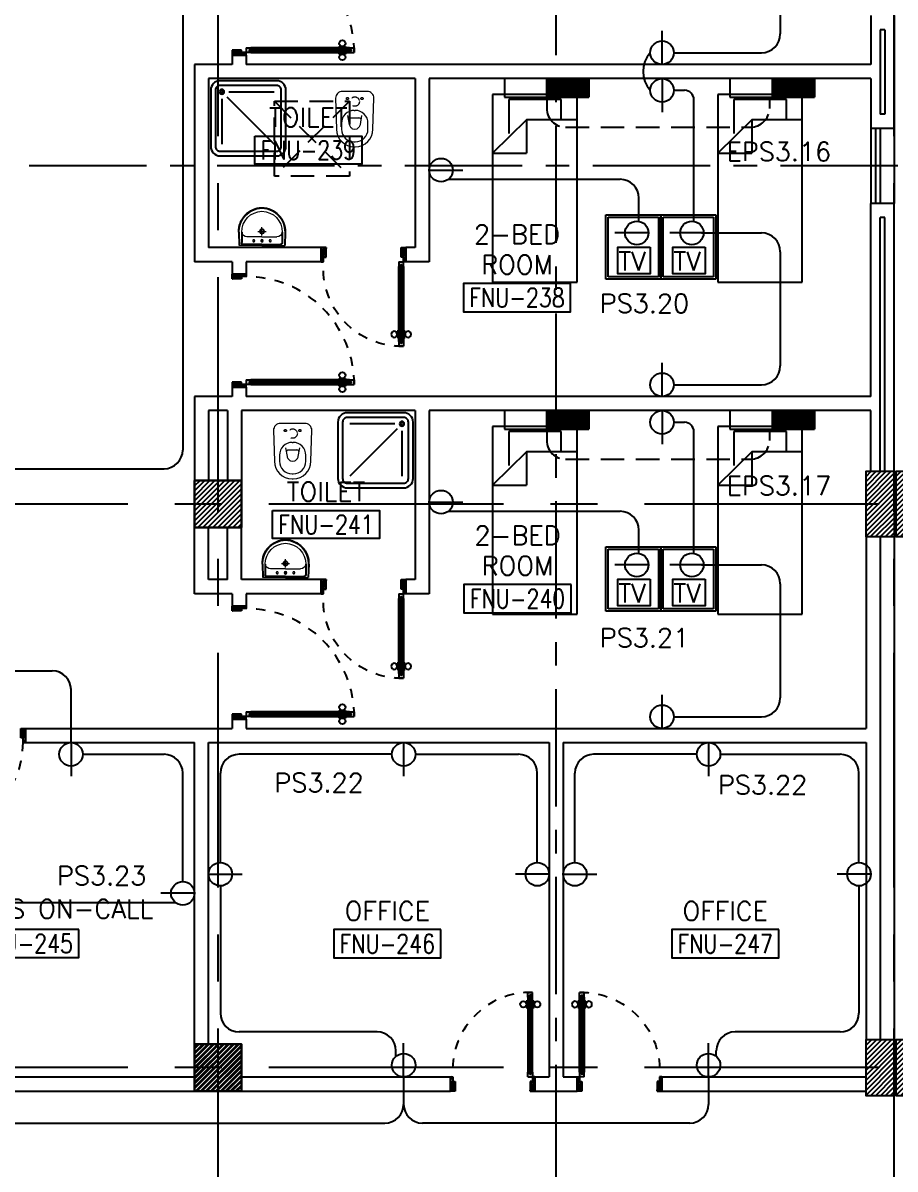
# Model space of a CAD drawing. Extents: x 0 to 93, y -1.5 to 78.
# Drawn here: x 31.15 to 40.44, y 35.54 to 47.74 of the extents above; entities that cross this region are included whole.
import ezdxf
from ezdxf.enums import TextEntityAlignment as Align

# ---------------------------------------------------------------- set-up
doc = ezdxf.new("R2010")
doc.units = 0
doc.header["$MEASUREMENT"] = 0
for name, pattern in [('CENTER', [2, 1.25, -0.25, 0.25, -0.25]), ('CENTERX2', [4, 2.5, -0.5, 0.5, -0.5]), ('DASHED', [0.75, 0.5, -0.25]), ('HIDDEN', [0.375, 0.25, -0.125]), ('HIDDEN2', [0.1875, 0.125, -0.0625])]:
    doc.linetypes.add(name, pattern=pattern)
doc.layers.get('0').update_dxf_attribs({"color": 11, "linetype": 'CONTINUOUS'})
for name, color, linetype in [('AXES', 11, 'CENTERX2'), ('AXES1', 11, 'CENTER'), ('COL', 11, 'CONTINUOUS'), ('DOOR', 11, 'CONTINUOUS'), ('E-CLINE', 4, 'CONTINUOUS'), ('E-HLINE', 4, 'HIDDEN'), ('E-SOCKETS', 4, 'CONTINUOUS'), ('E-TEXT', 4, 'CONTINUOUS'), ('EJ', 11, 'CONTINUOUS'), ('FIX', 11, 'CONTINUOUS'), ('FUR', 11, 'CONTINUOUS'), ('HAT', 11, 'CONTINUOUS'), ('INSUL', 11, 'CONTINUOUS'), ('RM-BOX', 11, 'CONTINUOUS'), ('RM-NAME', 11, 'CONTINUOUS'), ('RM-NO', 11, 'CONTINUOUS'), ('SHAFT', 11, 'CONTINUOUS'), ('WALL', 11, 'CONTINUOUS'), ('WIN', 11, 'CONTINUOUS')]:
    doc.layers.add(name, color=color, linetype=linetype)
doc.styles.add('ROMANS', font='ROMANS.shx', dxfattribs={"width": 0.6})

# ---------------------------------------------------------------- blocks, each defined once
blk = doc.blocks.new('RM1')
at = {"layer": 'RM-BOX'}
blk.add_lwpolyline([(570, -200), (-570, -200), (-570, -500), (570, -500)], close=True, dxfattribs=at)
at = {"layer": 'RM-NAME', "style": 'ROMANS'}
for tag, p in [('ROOMNAME1', (0, 324)), ('ROOMNAME2', (0, 0))]:
    blk.add_attdef(tag, text='', height=200, dxfattribs=at).set_placement(p, align=Align.MIDDLE)
at = {"layer": 'RM-NO', "style": 'ROMANS', "width": 0.8}
blk.add_attdef('ROOMNO', text='', height=200, dxfattribs=at).set_placement((0, -350), align=Align.MIDDLE)
blk = doc.blocks.new('DOOR90')
at = {"layer": 'DOOR', "linetype": 'ByBlock'}
for p, q in [((0, 0), (-150, 0)), ((-200, -25), (-1000, -25)), ((-200, -42), (-1000, -42)), ((-200, -58), (-1000, -58)), ((-1000, -75), (-200, -75))]:
    blk.add_line(p, q, dxfattribs=at)
at = {"layer": 'DOOR', "color": 0, "linetype": 'ByBlock'}
for p, q in [((-150, 0), (-150, -25)), ((-150, 0), (0, 0)), ((0, -50), (0, 0)), ((-1050, -25), (-1050, -75)), ((-1050, -75), (-1050, -25)), ((-1000, -25), (-1050, -25)), ((-1000, -75), (-1050, -75)), ((-1020, -42), (-1020, -58)), ((-1000, -42), (-1020, -42)), ((-1000, -58), (-1020, -58)), ((-1000, -25), (-1000, -42)), ((-1000, -58), (-1000, -75)), ((-968, -25), (-968, -18)), ((-878, -18), (-968, -18)), ((-968, -75), (-968, -82)), ((-878, -82), (-968, -82)), ((-955, -18), (-955, -9)), ((-955, -9), (-890, -9)), ((-955, -18), (-890, -18)), ((-955, -82), (-955, -91)), ((-955, -82), (-890, -82)), ((-955, -91), (-890, -91)), ((-890, -18), (-890, -9)), ((-890, -82), (-890, -91)), ((-878, -25), (-878, -18)), ((-878, -75), (-878, -82)), ((-200, -42), (-200, -25)), ((-200, -25), (-150, -25)), ((-180, -42), (-200, -42)), ((-200, -75), (-200, -58)), ((-200, -58), (-180, -58)), ((-150, -75), (-200, -75)), ((-180, -58), (-180, -42)), ((-150, -75), (-150, -25)), ((-150, -25), (-100, -25)), ((-100, -25), (-100, -50)), ((-100, -50), (0, -50)), ((-100, -850), (0, -850)), ((-100, -875), (-100, -850)), ((0, -850), (0, -900)), ((-150, -900), (-150, -875)), ((-150, -875), (-100, -875)), ((0, -900), (-150, -900)), ((-150, -900), (0, -900))]:
    blk.add_line(p, q, dxfattribs=at)
at = {"layer": 'DOOR', "color": 9, "linetype": 'ByBlock'}
for p, q in [((0, -50), (-114, 0)), ((0, -50), (-40, 0)), ((0, -50), (-100, -37)), ((0, -850), (-114, -900)), ((0, -850), (-100, -863)), ((0, -850), (-40, -900))]:
    blk.add_line(p, q, dxfattribs=at)
at = {"layer": 'DOOR', "color": 0, "linetype": 'ByBlock'}
for centre in [(-923, 24), (-923, -124)]:
    blk.add_circle(centre, 32.4, dxfattribs=at)
at = {"layer": 'DOOR', "color": 9, "linetype": 'ByBlock'}
for centre, radius, start, end in [((0, -50), 74.4, 137.7764, 180), ((0, -50), 54.4, 113.2074, 180), ((0, -50), 154, 161.1053, 166.2858), ((0, -50), 134, 158.1598, 169.28), ((0, -50), 114, 154.0838, 167.3774), ((0, -50), 94.4, 148.0182, 180), ((0, -50), 34.4, 90, 180), ((0, -50), 14.4, 90, 180), ((0, -850), 94.4, 180, 211.9818), ((0, -850), 74.4, 180, 222.2236), ((0, -850), 54.4, 180, 246.7926), ((0, -850), 34.4, 180, 270), ((0, -850), 14.4, 180, 270), ((0, -850), 154, 193.7142, 198.8947), ((0, -850), 134, 190.72, 201.8402)]:
    blk.add_arc(centre, radius, start, end, dxfattribs=at)
at = {"layer": 'DOOR', "linetype": 'HIDDEN', "ltscale": 0.5}
blk.add_arc((-222, -50), 828, 178.2701, 275.003, dxfattribs=at)
blk = doc.blocks.new('D1000')
at = {"layer": 'DOOR', "color": 7, "linetype": 'ByBlock'}
for p, q in [((0, 0), (-150, 0)), ((-150, 0), (-150, -25)), ((-150, 0), (0, 0)), ((0, -50), (-114, 0)), ((0, -50), (-40, 0)), ((0, -50), (0, 0)), ((-1050, -25), (-1100, -25)), ((-1100, -75), (-1100, -25)), ((-1100, -25), (-1100, -75)), ((-1050, -75), (-1100, -75)), ((-1050, -42), (-1070, -42)), ((-1070, -42), (-1070, -58)), ((-1050, -58), (-1070, -58)), ((-1050, -25), (-1050, -42)), ((-1050, -58), (-1050, -75)), ((-928, -18), (-1018, -18)), ((-1018, -25), (-1018, -18)), ((-1018, -75), (-1018, -82)), ((-928, -82), (-1018, -82)), ((-1005, -9), (-940, -9)), ((-1005, -18), (-1005, -9)), ((-1005, -18), (-940, -18)), ((-1005, -82), (-940, -82)), ((-1005, -82), (-1005, -91)), ((-1005, -91), (-940, -91)), ((-940, -18), (-940, -9)), ((-940, -82), (-940, -91)), ((-928, -25), (-928, -18)), ((-928, -75), (-928, -82)), ((-200, -42), (-200, -25)), ((-200, -25), (-150, -25)), ((-180, -42), (-200, -42)), ((-200, -75), (-200, -58)), ((-200, -58), (-180, -58)), ((-150, -75), (-200, -75)), ((-180, -58), (-180, -42)), ((-150, -75), (-150, -25)), ((-150, -25), (-100, -25)), ((-100, -25), (-100, -50)), ((0, -50), (-100, -37)), ((-100, -50), (0, -50)), ((-150, -975), (-100, -975)), ((-150, -1000), (-150, -975)), ((0, -950), (-114, -1000)), ((-100, -975), (-100, -950)), ((0, -950), (-100, -963)), ((-100, -950), (0, -950)), ((0, -950), (-40, -1000)), ((0, -950), (0, -1000)), ((-150, -1000), (0, -1000)), ((0, -1000), (-150, -1000))]:
    blk.add_line(p, q, dxfattribs=at)
at = {"layer": 'DOOR', "linetype": 'ByBlock'}
for p, q in [((-200, -25), (-1050, -25)), ((-200, -42), (-1050, -42)), ((-200, -58), (-1050, -58)), ((-1050, -75), (-200, -75))]:
    blk.add_line(p, q, dxfattribs=at)
at = {"layer": 'DOOR', "color": 7, "linetype": 'ByBlock'}
for centre in [(-973, 23), (-973, -124)]:
    blk.add_circle(centre, 32.4, dxfattribs=at)
for centre, radius, start, end in [((0, -50), 134, 158.1598, 169.28), ((0, -50), 74.4, 137.7764, 180), ((0, -50), 54.4, 113.2074, 180), ((0, -50), 154, 161.1053, 166.2858), ((0, -50), 114, 154.0838, 167.3774), ((0, -50), 94.4, 148.0182, 180), ((0, -50), 34.4, 90, 180), ((0, -50), 14.4, 90, 180), ((0, -950), 134, 190.72, 201.8402), ((0, -950), 94.4, 180, 211.9818), ((0, -950), 74.4, 180, 222.2236), ((0, -950), 54.4, 180, 246.7926), ((0, -950), 34.4, 180, 270), ((0, -950), 14.4, 180, 270), ((0, -950), 154, 193.7142, 198.8947)]:
    blk.add_arc(centre, radius, start, end, dxfattribs=at)
at = {"layer": 'DOOR', "linetype": 'HIDDEN', "ltscale": 0.5}
blk.add_arc((-149, -24), 951, 180.0434, 269.9667, dxfattribs=at)
blk = doc.blocks.new('LAV1')
at = {"layer": 'FIX', "linetype": 'ByBlock', "ltscale": 0.3}
for p, q in [((-280, 210), (-275, 50)), ((-245, 210), (-245, 85)), ((245, 210), (245, 85)), ((280, 210), (275, 50)), ((0, 60), (-220, 60)), ((0, 60), (220, 60))]:
    blk.add_line(p, q, dxfattribs=at)
at = {"layer": 'FIX', "linetype": 'Continuous', "lineweight": 20}
for p, q in [((-275, 210), (-275, 50)), ((0, 155), (-181, 155)), ((0, 155), (181, 155)), ((275, 210), (275, 50)), ((0, 50), (-275, 50)), ((0, 50), (-252, 50)), ((0, 50), (275, 50)), ((0, 50), (252, 50))]:
    blk.add_line(p, q, dxfattribs=at)
at = {"layer": 'FIX', "linetype": 'DASHED', "lineweight": 20, "ltscale": 0.05}
for p, q in [((50, 220), (-50, 220)), ((0, 170), (0, 270)), ((0, 170), (0, 270))]:
    blk.add_line(p, q, dxfattribs=at)
at = {"layer": 'FIX', "lineweight": 20}
for p, q in [((16, 107), (-15, 107)), ((0, 92), (0, 123))]:
    blk.add_line(p, q, dxfattribs=at)
for centre, radius in [((0, 220), 29.5), ((0, 220), 22.5), ((0, 107), 15.5)]:
    blk.add_circle(centre, radius, dxfattribs=at)
at = {"layer": 'FIX', "linetype": 'HIDDEN', "lineweight": 20, "ltscale": 0.05}
for centre in [(-100, 107), (100, 107)]:
    blk.add_circle(centre, 12.4, dxfattribs=at)
at = {"layer": 'FIX', "linetype": 'ByBlock', "ltscale": 0.3}
for centre, radius, start, end in [((7, 220), 287, 91.3776, 182.0064), ((-7, 220), 287, 357.9936, 88.6224), ((-220, 85), 24.9, 179.7021, 269.9486), ((220, 85), 24.9, 270.0514, 0.2979)]:
    blk.add_arc(centre, radius, start, end, dxfattribs=at)
at = {"layer": 'FIX', "linetype": 'Continuous', "lineweight": 20}
for centre, radius, start, end in [((8, 217), 283, 91.6988, 181.351), ((8, 212), 253, 91.7328, 180.4884), ((-8, 217), 283, 358.649, 88.3012), ((-8, 212), 253, 359.5116, 88.2672), ((-179, 222), 66.9, 190.2006, 268.0786), ((179, 222), 66.9, 271.9214, 349.7994)]:
    blk.add_arc(centre, radius, start, end, dxfattribs=at)
blk = doc.blocks.new('WC1')
at = {"layer": 'FIX', "lineweight": 20}
for p, q in [((-210, 204), (-538, 194)), ((-475, 141), (-538, 141)), ((-137, 0), (-137, 131)), ((-727, 5), (-727, -5)), ((-674, 5), (-674, -5)), ((-534, 24), (-540, 0)), ((-540, 0), (-534, -24)), ((-395, 76), (-490, 60)), ((-339, 5), (-339, -5)), ((-137, -131), (-137, 0)), ((-490, -60), (-395, -76)), ((-538, -141), (-475, -141)), ((-538, -194), (-210, -204)), ((-213, -204), (-210, -204))]:
    blk.add_line(p, q, dxfattribs=at)
at = {"layer": 'FIX', "linetype": 'Continuous', "lineweight": 20}
blk.add_line((-420, -47), (-420, 45), dxfattribs=at)
at = {"layer": 'FIX', "linetype": 'HIDDEN2', "lineweight": 20, "ltscale": 0.3}
blk.add_circle((-245, 0), 49.8, dxfattribs=at)
at = {"layer": 'FIX', "linetype": 'HIDDEN', "lineweight": 20, "ltscale": 0.05}
for centre in [(-213, 78), (-213, -77)]:
    blk.add_circle(centre, 11.6, dxfattribs=at)
at = {"layer": 'FIX', "lineweight": 20}
for centre, radius, start, end in [((-538, 5), 189, 90, 180), ((-538, 5), 136, 90, 180), ((-475, 5), 136, 360, 90), ((-210, 131), 73, 360, 90), ((-473, -7), 68.2, 128.9242, 152.8468), ((-464, -18), 82, 108.496, 128.9242), ((-538, -5), 189, 180, 270), ((-538, -5), 136, 180, 270), ((-473, 7), 68.2, 207.1532, 231.0758), ((-464, 18), 82, 231.0758, 251.504), ((-475, -5), 136, 270, 0), ((-210, -131), 73, 270, 0)]:
    blk.add_arc(centre, radius, start, end, dxfattribs=at)
at = {"layer": 'FIX', "linetype": 'Continuous', "lineweight": 20}
for centre, start, end in [((-443, 46), 357.6662, 91.6121), ((-442, -46), 268.3879, 2.3338)]:
    blk.add_arc(centre, 22.3, start, end, dxfattribs=at)
blk = doc.blocks.new('SHR1')
at = {"layer": 'FIX'}
for p, q in [((-196, 196), (-700, 700)), ((-143, 218), (-143, 700)), ((-218, 143), (-700, 143))]:
    blk.add_line(p, q, dxfattribs=at)
for points in [[(-825, 125), (-825, 725, -0.414214), (-725, 825), (-125, 825, -0.414214), (-25, 725), (-25, 125, -0.414214), (-125, 25), (-725, 25, -0.414214)], [(-775, 125), (-775, 725, -0.414214), (-725, 775), (-125, 775, -0.414214), (-75, 725), (-75, 125, -0.414214), (-125, 75), (-725, 75, -0.414214)]]:
    blk.add_lwpolyline(points, format="xyb", close=True, dxfattribs=at)
for radius in [25, 15]:
    blk.add_circle((-143, 143), radius, dxfattribs=at)
blk = doc.blocks.new('C11')
at = {"layer": 'HAT'}
h = blk.add_hatch(dxfattribs=at)
h.set_pattern_fill('ANSI31', color=256, scale=300, style=0)
h.set_pattern_definition([(45, (-248556.182, -75061.005), (-26.5165043, 26.5165043), [])])
h.paths.add_polyline_path([(300, 700), (0, 700), (0, 350), (300, 350)])
h.paths.add_polyline_path([(300, 350), (0, 350), (0, 0), (300, 0)])
at = {"layer": 'COL'}
blk.add_lwpolyline([(300, 700), (300, 0), (0, 0), (0, 700)], close=True, dxfattribs=at)
blk = doc.blocks.new('C11D')
at = {"layer": 'COL', "linetype": 'ByBlock'}
for p in [(-320, 0), (0, 0)]:
    blk.add_blockref('C11', p, dxfattribs=at)
blk = doc.blocks.new('C5V')
at = {"layer": 'HAT'}
h = blk.add_hatch(dxfattribs=at)
h.set_pattern_fill('ANSI31', color=256, scale=300, style=0)
h.set_pattern_definition([(45, (-249196.182, -54711.005), (-26.5165043, 26.5165043), [])])
h.paths.add_polyline_path([(-20, 600), (-320, 600), (-320, 300), (-20, 300)])
h.paths.add_polyline_path([(-20, 300), (-320, 300), (-320, 0), (-20, 0)])
h = blk.add_hatch(dxfattribs=at)
h.set_pattern_fill('ANSI31', color=256, scale=300, style=0)
h.set_pattern_definition([(45, (-248876.182, -54711.005), (-26.5165043, 26.5165043), [])])
h.paths.add_polyline_path([(300, 600), (0, 600), (0, 300), (300, 300)])
h.paths.add_polyline_path([(300, 300), (0, 300), (0, 0), (300, 0)])
at = {"layer": 'COL'}
for points in [[(-20, 600), (-20, 0), (-320, 0), (-320, 600)], [(300, 600), (300, 0), (0, 0), (0, 600)]]:
    blk.add_lwpolyline(points, close=True, dxfattribs=at)
blk = doc.blocks.new('AH20A')
at = {"layer": 'FUR'}
for p, q in [((0, 0.5), (0, -0.5)), ((1, 0.5), (0, 0.5)), ((0.1358, 0.5), (0.1358, -0.0987)), ((1, -0.5), (1, 0.5)), ((0.1358, 0.3112), (0.0277, 0.3112)), ((0.0277, 0.3112), (0.0277, -0.3087)), ((0.1358, -0.0987), (0.3125, -0.5)), ((0.1358, -0.0987), (0.3125, -0.0987)), ((0.3125, -0.5), (0.3125, -0.0987)), ((0.0277, -0.3087), (0.2076, -0.3087)), ((0, -0.5), (1, -0.5))]:
    blk.add_line(p, q, dxfattribs=at)
blk = doc.blocks.new('DOOR100')
at = {"layer": 'DOOR', "color": 0, "linetype": 'ByBlock'}
for p, q in [((-76, 1251), (-76, 1301)), ((-76, 1301), (-26, 1301)), ((-26, 1301), (-76, 1301)), ((-59, 1251), (-76, 1251)), ((-59, 1251), (-59, 1271)), ((-43, 1271), (-59, 1271)), ((-43, 1251), (-43, 1271)), ((-26, 1251), (-43, 1251)), ((-26, 1251), (-26, 1301)), ((-92, 1206), (-92, 1141)), ((-83, 1206), (-92, 1206)), ((-83, 1141), (-92, 1141)), ((-83, 1129), (-83, 1219)), ((-76, 1219), (-83, 1219)), ((-83, 1206), (-83, 1141)), ((-76, 1129), (-83, 1129)), ((-26, 1219), (-19, 1219)), ((-26, 1129), (-19, 1129)), ((-19, 1129), (-19, 1219)), ((-19, 1206), (-19, 1141)), ((-19, 1206), (-10, 1206)), ((-19, 1141), (-10, 1141)), ((-10, 1206), (-10, 1141)), ((-1201, 0), (-1201, 150)), ((-1201, 150), (-1176, 150)), ((-1201, 150), (-1201, 0)), ((-1176, 150), (-1176, 100)), ((-76, 200), (-59, 200)), ((-76, 150), (-76, 200)), ((-76, 150), (-26, 150)), ((-59, 200), (-59, 180)), ((-59, 180), (-43, 180)), ((-43, 200), (-26, 200)), ((-43, 180), (-43, 200)), ((-26, 200), (-26, 150)), ((-1, 150), (-26, 150)), ((-26, 150), (-26, 100)), ((-1, 150), (-1, 0)), ((-1151, 0), (-1201, 0)), ((-1176, 100), (-1151, 100)), ((-1151, 100), (-1151, 0)), ((-51, 100), (-51, 0)), ((-26, 100), (-51, 100)), ((-51, 0), (-1, 0))]:
    blk.add_line(p, q, dxfattribs=at)
at = {"layer": 'DOOR', "linetype": 'ByBlock'}
for p, q in [((-76, 1251), (-76, 200)), ((-59, 200), (-59, 1251)), ((-43, 200), (-43, 1251)), ((-26, 200), (-26, 1251))]:
    blk.add_line(p, q, dxfattribs=at)
at = {"layer": 'DOOR', "color": 9, "linetype": 'ByBlock'}
for p, q in [((-1151, 0), (-1201, 114)), ((-1151, 0), (-1201, 40)), ((-1151, 0), (-1164, 100)), ((-51, 0), (-1, 114)), ((-51, 0), (-38, 100)), ((-51, 0), (-1, 40))]:
    blk.add_line(p, q, dxfattribs=at)
at = {"layer": 'DOOR', "color": 0, "linetype": 'ByBlock'}
for centre in [(-125, 1174), (22, 1174)]:
    blk.add_circle(centre, 32.4, dxfattribs=at)
at = {"layer": 'DOOR', "linetype": 'HIDDEN', "ltscale": 0.5}
blk.add_arc((-27, 152), 1149, 89.961, 180.0931, dxfattribs=at)
at = {"layer": 'DOOR', "color": 9, "linetype": 'ByBlock'}
for centre, radius, start, end in [((-1151, 0), 154, 103.7142, 108.8947), ((-1151, 0), 134, 100.72, 111.8402), ((-51, 0), 134, 68.1598, 79.28), ((-51, 0), 154, 71.1053, 76.2858), ((-1151, 0), 94.4, 90, 121.9818), ((-1151, 0), 74.4, 90, 132.2236), ((-1151, 0), 54.4, 90, 156.7926), ((-1151, 0), 34.4, 90, 180), ((-1151, 0), 14.4, 90, 180), ((-51, 0), 94.4, 58.0182, 90), ((-51, 0), 74.4, 47.7764, 90), ((-51, 0), 54.4, 23.2074, 90), ((-51, 0), 34.4, 0, 90), ((-51, 0), 14.4, 0, 90), ((-51, 0), 114, 64.0838, 77.3774)]:
    blk.add_arc(centre, radius, start, end, dxfattribs=at)
blk = doc.blocks.new('COL50')
at = {"layer": 'COL'}
blk.add_lwpolyline([(-250, 250), (-250, -250), (250, -250), (250, 250)], close=True, dxfattribs=at)
blk = doc.blocks.new('*X39')
at = {"color": 0}
for p, q in [((245929, 155507), (246411, 155990)), ((245929, 155560), (246358, 155990)), ((245929, 155613), (246305, 155990)), ((245929, 155666), (246252, 155990)), ((245929, 155719), (246199, 155990)), ((245929, 155772), (246146, 155990)), ((245929, 155825), (246093, 155990)), ((245929, 155879), (246040, 155990)), ((245929, 155932), (245987, 155990)), ((245964, 155490), (246429, 155954)), ((246017, 155490), (246429, 155901)), ((246070, 155490), (246429, 155848)), ((246123, 155490), (246429, 155795)), ((246176, 155490), (246429, 155742)), ((246229, 155490), (246429, 155689)), ((246282, 155490), (246429, 155636)), ((246335, 155490), (246429, 155583)), ((246388, 155490), (246429, 155530))]:
    blk.add_line(p, q, dxfattribs=at)
blk = doc.blocks.new('*X40')
at = {"color": 0}
for p, q in [((245929, 149515), (246404, 149990)), ((245929, 149568), (246351, 149990)), ((245929, 149621), (246298, 149990)), ((245929, 149674), (246245, 149990)), ((245929, 149727), (246192, 149990)), ((245929, 149780), (246139, 149990)), ((245929, 149833), (246086, 149990)), ((245929, 149886), (246033, 149990)), ((245929, 149939), (245979, 149990)), ((245957, 149490), (246429, 149962)), ((246010, 149490), (246429, 149908)), ((246063, 149490), (246429, 149855)), ((246116, 149490), (246429, 149802)), ((246169, 149490), (246429, 149749)), ((246222, 149490), (246429, 149696)), ((246275, 149490), (246429, 149643)), ((246328, 149490), (246429, 149590)), ((246381, 149490), (246429, 149537))]:
    blk.add_line(p, q, dxfattribs=at)
blk = doc.blocks.new('*X25')
at = {"color": 0}
for p, q in [((203889, 149530), (204349, 149990)), ((203889, 149583), (204296, 149990)), ((203889, 149636), (204243, 149990)), ((203889, 149689), (204189, 149990)), ((203889, 149742), (204136, 149990)), ((203889, 149795), (204083, 149990)), ((203889, 149848), (204030, 149990)), ((203889, 149901), (203977, 149990)), ((203889, 149954), (203924, 149990)), ((203902, 149490), (204389, 149977)), ((203955, 149490), (204389, 149924)), ((204008, 149490), (204389, 149871)), ((204061, 149490), (204389, 149818)), ((204114, 149490), (204389, 149765)), ((204167, 149490), (204389, 149712)), ((204220, 149490), (204389, 149658)), ((204273, 149490), (204389, 149605)), ((204326, 149490), (204389, 149552)), ((204379, 149490), (204389, 149499))]:
    blk.add_line(p, q, dxfattribs=at)
blk = doc.blocks.new('BHU')
at = {"color": 8}
for p, q in [((0, -311), (145, 1)), ((0, -340), (159, 1)), ((0, -370), (173, 1)), ((0, -399), (187, 1)), ((0, -281), (132, 1)), ((0, -251), (118, 1)), ((0, -15), (7, 1)), ((0, -44), (21, 1)), ((0, -74), (35, 1)), ((0, -104), (49, 1)), ((0, -133), (63, 1)), ((0, -163), (76, 1)), ((0, -192), (90, 1)), ((0, -222), (104, 1)), ((0, -429), (199, -1)), ((4, -450), (199, -31)), ((18, -450), (199, -61)), ((32, -450), (199, -90)), ((45, -450), (199, -120)), ((59, -450), (199, -149)), ((73, -450), (199, -179)), ((87, -450), (199, -208)), ((101, -450), (199, -238)), ((114, -450), (199, -268)), ((128, -450), (199, -297)), ((142, -450), (199, -327)), ((156, -450), (199, -356)), ((169, -450), (199, -386)), ((183, -450), (199, -416)), ((197, -450), (199, -445))]:
    blk.add_line(p, q, dxfattribs=at)
at = {"layer": 'E-SOCKETS'}
for p, q in [((0, 450), (199, 450)), ((0, -450), (0, 450)), ((199, 450), (199, -450))]:
    blk.add_line(p, q, dxfattribs=at)
at = {"layer": 'E-SOCKETS', "color": 4}
for p, q in [((0, 1), (199, 1)), ((0, -450), (199, -450))]:
    blk.add_line(p, q, dxfattribs=at)

msp = doc.modelspace()

# ---------------------------------------------------------------- linework, layer by layer
at = {"layer": 'AXES'}
for p, q in [((33.2317, -1.4643), (33.2317, 77.3484)), ((40.4317, -1.4643), (40.4317, 76.9984)), ((92.2717, 42.62), (24.2317, 42.62)), ((92.2717, 36.62), (24.2317, 36.62))]:
    msp.add_line(p, q, dxfattribs=at)
at = {"layer": 'AXES1'}
for p, q in [((36.8317, 5.4), (36.8317, 64.22)), ((82.4717, 46.22), (24.2317, 46.22))]:
    msp.add_line(p, q, dxfattribs=at)
at = {"layer": 'E-CLINE', "linetype": 'Continuous'}
msp.add_line((32.8567, 49.5723), (32.8567, 43.195), dxfattribs=at)
at = {"layer": 'E-CLINE', "color": 4, "linetype": 'ByBlock'}
for p, q in [((39.2191, 48.8414), (39.2191, 47.625)), ((38.085, 47.425), (39.0191, 47.425)), ((38.085, 47.025), (38.1989, 47.025)), ((35.6848, 46.0775), (37.513, 46.0775)), ((39.2191, 45.3064), (39.2191, 44.09)), ((38.085, 43.89), (39.0191, 43.89)), ((38.085, 43.49), (38.1989, 43.49)), ((35.6848, 42.5425), (37.513, 42.5425)), ((39.2191, 41.7714), (39.2191, 40.555)), ((38.085, 40.355), (39.0191, 40.355))]:
    msp.add_line(p, q, dxfattribs=at)
at = {"layer": 'E-CLINE', "color": 4}
for p, q in [((38.2989, 45.6294), (38.2989, 46.925)), ((37.713, 45.6294), (37.713, 45.8775)), ((38.3789, 45.5064), (39.0191, 45.5064)), ((38.2989, 42.0944), (38.2989, 43.39)), ((29.6056, 42.995), (32.6567, 42.995)), ((37.713, 42.0944), (37.713, 42.3425)), ((38.3789, 41.9714), (39.0191, 41.9714)), ((29.6057, 40.8439), (31.4666, 40.8439)), ((31.6666, 40.08), (31.6666, 40.6439)), ((31.7916, 39.955), (32.6567, 39.955)), ((35.0833, 39.955), (33.4567, 39.955)), ((35.3333, 39.955), (36.4317, 39.955)), ((38.33, 39.955), (37.2317, 39.955)), ((38.58, 39.955), (39.8567, 39.955)), ((32.8567, 38.6), (32.8567, 39.755)), ((33.2567, 38.8039), (33.2567, 39.755)), ((36.6317, 38.8039), (36.6317, 39.755)), ((37.0317, 38.8039), (37.0317, 39.755)), ((40.0567, 38.8039), (40.0567, 39.755)), ((33.2567, 38.5539), (33.2567, 37.199)), ((40.0567, 38.5539), (40.0567, 37.199)), ((32.7817, 38.375), (31.0601, 38.375)), ((34.9259, 36.999), (33.4567, 36.999)), ((39.8567, 36.999), (38.7374, 36.999)), ((35.1259, 36.739), (35.1259, 36.799)), ((38.5374, 36.739), (38.5374, 36.799)), ((35.2083, 36.52), (35.2083, 36.2281)), ((38.455, 36.52), (38.455, 36.2281)), ((27.1555, 36.0281), (35.0083, 36.0281)), ((38.255, 36.0281), (35.4083, 36.0281))]:
    msp.add_line(p, q, dxfattribs=at)
at = {"layer": 'E-CLINE', "color": 4, "linetype": 'ByBlock'}
for centre, radius, start, end in [((39.0191, 47.625), 0.2, 270, 0), ((38.1989, 46.925), 0.1, 0, 90), ((37.513, 45.8775), 0.2, 0, 90), ((39.0191, 45.3064), 0.2, 0, 90), ((39.0191, 44.09), 0.2, 270, 0), ((38.1989, 43.39), 0.1, 0, 90), ((37.513, 42.3425), 0.2, 0, 90), ((39.0191, 41.7714), 0.2, 0, 90), ((39.0191, 40.555), 0.2, 270, 0)]:
    msp.add_arc(centre, radius, start, end, dxfattribs=at)
at = {"layer": 'E-CLINE', "color": 4, "linetype": 'Continuous'}
msp.add_arc((38.0616, 47.225), 0.3022, 138.56704, 221.43296, dxfattribs=at)
at = {"layer": 'E-CLINE', "linetype": 'Continuous'}
msp.add_arc((32.6567, 43.195), 0.2, 270, 0, dxfattribs=at)
at = {"layer": 'E-CLINE', "color": 4}
for centre, start, end in [((31.4666, 40.6439), 0, 90), ((32.6567, 39.755), 0, 90), ((33.4567, 39.755), 90, 180), ((36.4317, 39.755), 0, 90), ((37.2317, 39.755), 90, 180), ((39.8567, 39.755), 0, 90), ((33.4567, 37.199), 180, 270), ((39.8567, 37.199), 270, 0), ((34.9259, 36.799), 0, 90), ((38.7374, 36.799), 90, 180), ((35.0083, 36.2281), 270, 0), ((35.4083, 36.2281), 180, 270), ((38.255, 36.2281), 270, 0)]:
    msp.add_arc(centre, 0.2, start, end, dxfattribs=at)
at = {"layer": 'E-HLINE', "color": 4}
for p, q in [((36.7325, 46.9506), (36.7325, 46.8325)), ((39.1026, 46.9506), (39.1026, 46.8325)), ((36.9325, 46.6325), (38.9026, 46.6325)), ((36.7325, 43.4156), (36.7325, 43.2975)), ((39.1026, 43.4156), (39.1026, 43.2975)), ((36.9325, 43.0975), (38.9026, 43.0975))]:
    msp.add_line(p, q, dxfattribs=at)
for centre, start, end in [((36.9325, 46.8325), 180, 270), ((38.9026, 46.8325), 270, 0), ((36.9325, 43.2975), 180, 270), ((38.9026, 43.2975), 270, 0)]:
    msp.add_arc(centre, 0.2, start, end, dxfattribs=at)
at = {"layer": 'E-SOCKETS'}
for p, q in [((37.96, 47.3), (37.96, 47.6583)), ((37.96, 47.15), (37.96, 46.7917)), ((35.4817, 46.175), (35.84, 46.175)), ((37.3611, 45.0126), (37.3611, 45.7)), ((37.3611, 45.7), (37.947, 45.7)), ((37.947, 45.7), (37.947, 45.0126)), ((37.947, 45.0126), (37.947, 45.7)), ((37.947, 45.7), (38.5329, 45.7)), ((38.5329, 45.7), (38.5329, 45.0126)), ((37.8162, 45.5064), (37.4579, 45.5064)), ((38.4022, 45.5064), (38.0438, 45.5064)), ((37.947, 45.0126), (37.3611, 45.0126)), ((38.5329, 45.0126), (37.947, 45.0126)), ((37.96, 43.765), (37.96, 44.1233)), ((37.96, 43.615), (37.96, 43.2567)), ((35.4817, 42.64), (35.84, 42.64)), ((37.3611, 42.165), (37.947, 42.165)), ((37.3611, 41.4776), (37.3611, 42.165)), ((37.947, 42.165), (38.5329, 42.165)), ((37.947, 41.4776), (37.947, 42.165)), ((37.947, 42.165), (37.947, 41.4776)), ((38.5329, 42.165), (38.5329, 41.4776)), ((37.8162, 41.9714), (37.4579, 41.9714)), ((38.4022, 41.9714), (38.0438, 41.9714)), ((37.947, 41.4776), (37.3611, 41.4776)), ((38.5329, 41.4776), (37.947, 41.4776)), ((37.96, 40.23), (37.96, 40.5883)), ((31.6666, 40.08), (31.6666, 39.7217)), ((35.2083, 40.08), (35.2083, 39.7217)), ((38.455, 40.08), (38.455, 39.7217)), ((33.1317, 38.6789), (33.49, 38.6789)), ((36.7567, 38.6789), (36.3983, 38.6789)), ((36.9067, 38.6789), (37.265, 38.6789)), ((40.1817, 38.6789), (39.8233, 38.6789)), ((32.9817, 38.475), (32.6233, 38.475)), ((35.2083, 36.52), (35.2083, 36.8783)), ((38.455, 36.52), (38.455, 36.8783))]:
    msp.add_line(p, q, dxfattribs=at)
at = {"layer": 'E-SOCKETS', "color": 8}
for p, q in [((37.3861, 45.0376), (37.3861, 45.675)), ((37.3861, 45.675), (37.922, 45.675)), ((37.922, 45.675), (37.922, 45.0376)), ((37.972, 45.0376), (37.972, 45.675)), ((37.972, 45.675), (38.5079, 45.675)), ((38.5079, 45.675), (38.5079, 45.0376)), ((37.922, 45.0376), (37.3861, 45.0376)), ((38.5079, 45.0376), (37.972, 45.0376)), ((37.3861, 42.14), (37.922, 42.14)), ((37.3861, 41.5026), (37.3861, 42.14)), ((37.922, 42.14), (37.922, 41.5026)), ((37.972, 42.14), (38.5079, 42.14)), ((37.972, 41.5026), (37.972, 42.14)), ((38.5079, 42.14), (38.5079, 41.5026)), ((37.922, 41.5026), (37.3861, 41.5026)), ((38.5079, 41.5026), (37.972, 41.5026))]:
    msp.add_line(p, q, dxfattribs=at)
at = {"layer": 'E-SOCKETS'}
for points in [[(37.8329, 45.3559), (37.8329, 45.0699), (37.4879, 45.0699), (37.4879, 45.3559)], [(38.4189, 45.3559), (38.4189, 45.0699), (38.0738, 45.0699), (38.0738, 45.3559)], [(37.8329, 41.8209), (37.8329, 41.5349), (37.4879, 41.5349), (37.4879, 41.8209)], [(38.4189, 41.8209), (38.4189, 41.5349), (38.0738, 41.5349), (38.0738, 41.8209)]]:
    msp.add_lwpolyline(points, close=True, dxfattribs=at)
for centre in [(37.96, 47.425), (37.96, 47.025), (35.6067, 46.175), (37.6912, 45.5064), (38.2772, 45.5064), (37.96, 43.89), (37.96, 43.49), (35.6067, 42.64), (37.6912, 41.9714), (38.2772, 41.9714), (37.96, 40.355), (31.6666, 39.955), (35.2083, 39.955), (38.455, 39.955), (33.2567, 38.6789), (36.6317, 38.6789), (37.0317, 38.6789), (40.0567, 38.6789), (32.8567, 38.475), (35.2083, 36.645), (38.455, 36.645)]:
    msp.add_circle(centre, 0.125, dxfattribs=at)
at = {"layer": 'EJ'}
for p, q in [((40.4317, 42.27), (40.4317, 36.92)), ((40.4317, 33.27), (40.4317, 36.37))]:
    msp.add_line(p, q, dxfattribs=at)
at = {"layer": 'INSUL'}
for p, q in [((40.3317, 47.67), (40.2817, 47.67)), ((40.2817, 47.67), (40.2817, 46.77)), ((40.3317, 47.67), (40.3317, 46.77)), ((40.3317, 46.77), (40.2817, 46.77)), ((40.3317, 45.67), (40.2817, 45.67)), ((40.2817, 42.97), (40.2817, 45.67)), ((40.3317, 42.97), (40.3317, 45.67))]:
    msp.add_line(p, q, dxfattribs=at)
at = {"layer": 'SHAFT', "color": 97, "linetype": 'HIDDEN'}
for p, q in [((34.6317, 46.91), (33.8317, 46.11)), ((33.8317, 46.91), (34.6317, 46.11))]:
    msp.add_line(p, q, dxfattribs=at)
msp.add_lwpolyline([(33.8317, 46.91), (34.6317, 46.91), (34.6317, 46.11), (33.8317, 46.11)], close=True, dxfattribs=at)
at = {"layer": 'WALL'}
for p, q in [((40.1817, 47.82), (40.1817, 47.3)), ((40.4317, 47.82), (40.4317, 46.62)), ((33.3817, 47.3), (32.9817, 47.3)), ((40.1817, 47.3), (33.5317, 47.3)), ((35.3317, 47.15), (33.1317, 47.15)), ((40.1817, 47.15), (35.4817, 47.15)), ((40.1817, 47.15), (40.1817, 46.62)), ((40.4317, 46.62), (40.1817, 46.62)), ((40.1817, 43.765), (40.1817, 45.82)), ((40.4317, 45.82), (40.1817, 45.82)), ((40.4317, 42.97), (40.4317, 45.82)), ((34.3317, 45.35), (33.1317, 45.35)), ((35.3317, 45.35), (35.2317, 45.35)), ((33.3817, 45.2), (32.9817, 45.2)), ((34.3317, 45.2), (33.5317, 45.2)), ((35.4817, 45.2), (35.2317, 45.2)), ((33.3817, 43.765), (32.9817, 43.765)), ((40.1817, 43.765), (33.5317, 43.765)), ((33.3317, 43.615), (33.1317, 43.615)), ((35.3317, 43.615), (33.4817, 43.615)), ((40.1817, 43.615), (35.4817, 43.615)), ((40.1817, 42.97), (40.1817, 43.615)), ((32.9817, 41.665), (32.9817, 42.37)), ((33.1317, 41.815), (33.1317, 42.37)), ((33.3317, 41.815), (33.3317, 42.37)), ((33.4817, 41.815), (33.4817, 42.37)), ((40.1317, 42.27), (40.1317, 40.23)), ((40.2817, 42.27), (40.2817, 36.92)), ((33.3317, 41.815), (33.1317, 41.815)), ((34.3317, 41.815), (33.4817, 41.815)), ((35.3317, 41.815), (35.2317, 41.815)), ((33.3817, 41.665), (32.9817, 41.665)), ((34.3317, 41.665), (33.5317, 41.665)), ((35.4817, 41.665), (35.2317, 41.665)), ((31.1807, 40.23), (33.3817, 40.23)), ((31.1807, 40.08), (31.1807, 40.23)), ((33.5317, 40.23), (40.1317, 40.23)), ((31.1807, 40.08), (32.9817, 40.08)), ((32.9817, 36.87), (32.9817, 40.08)), ((33.1317, 40.08), (36.7567, 40.08)), ((33.1317, 36.87), (33.1317, 40.08)), ((36.7567, 40.08), (36.7567, 36.52)), ((36.9067, 40.08), (36.9067, 36.52)), ((36.9067, 40.08), (40.1317, 40.08)), ((37.9567, 40.08), (39.2817, 40.08)), ((40.1317, 40.08), (40.1317, 36.92)), ((29.6816, 36.52), (32.9817, 36.52)), ((33.4817, 36.52), (35.7067, 36.52)), ((35.7067, 36.52), (35.7067, 36.37)), ((36.6067, 36.52), (36.6067, 36.37)), ((36.6067, 36.52), (36.7567, 36.52)), ((36.9067, 36.52), (37.0567, 36.52)), ((37.0567, 36.52), (37.0567, 36.37)), ((37.9567, 36.52), (40.1317, 36.52)), ((37.9567, 36.52), (37.9567, 36.37)), ((26.2817, 36.37), (32.9817, 36.37)), ((33.4817, 36.37), (35.7067, 36.37)), ((36.6067, 36.37), (37.0567, 36.37)), ((37.9567, 36.37), (40.1317, 36.37))]:
    msp.add_line(p, q, dxfattribs=at)
at = {"layer": 'WALL', "linetype": 'ByBlock'}
for p, q in [((33.3817, 47.4), (33.5317, 47.4)), ((33.3817, 47.4), (33.3817, 47.3)), ((33.5317, 47.4), (33.5317, 47.3)), ((32.9817, 47.3), (32.9817, 45.2)), ((33.1317, 47.15), (33.1317, 45.35)), ((35.3317, 47.15), (35.3317, 45.35)), ((35.4817, 47.15), (35.4817, 45.2)), ((34.3317, 45.35), (34.3317, 45.2)), ((35.2317, 45.35), (35.2317, 45.2)), ((33.3817, 45.2), (33.3817, 45.0655)), ((33.5317, 45.2), (33.5317, 45.0655)), ((33.3817, 45.0655), (33.5317, 45.0655)), ((33.3817, 43.8655), (33.5317, 43.8655)), ((33.3817, 43.8655), (33.3817, 43.765)), ((33.5317, 43.8655), (33.5317, 43.765)), ((32.9817, 43.765), (32.9817, 42.87)), ((33.1317, 43.615), (33.1317, 42.87)), ((33.3317, 43.615), (33.3317, 42.87)), ((33.4817, 43.615), (33.4817, 42.87)), ((35.3317, 43.615), (35.3317, 41.815)), ((35.4817, 43.615), (35.4817, 41.665)), ((34.3317, 41.815), (34.3317, 41.665)), ((35.2317, 41.815), (35.2317, 41.665)), ((33.3817, 41.665), (33.3817, 41.5305)), ((33.5317, 41.665), (33.5317, 41.5305)), ((33.3817, 41.5305), (33.5317, 41.5305)), ((33.3817, 40.3305), (33.5317, 40.3305)), ((33.3817, 40.3305), (33.3817, 40.23)), ((33.5317, 40.3305), (33.5317, 40.23))]:
    msp.add_line(p, q, dxfattribs=at)
at = {"layer": 'WIN'}
for p, q in [((40.1817, 46.62), (40.1817, 45.82)), ((40.2317, 46.62), (40.2317, 45.82)), ((40.2817, 46.62), (40.2817, 45.82)), ((40.4317, 46.62), (40.4317, 45.82))]:
    msp.add_line(p, q, dxfattribs=at)

# ---------------------------------------------------------------- block references
at = {"layer": 'COL', "yscale": 0.001, "zscale": 0.001}
for name, p, xscale in [('C11D', (40.4517, 42.27), 0.001), ('COL50', (33.2317, 42.62), -0.001), ('COL50', (33.2317, 42.62), 0.001), ('COL50', (33.2317, 36.62), -0.001), ('COL50', (33.2317, 36.62), 0.001), ('C5V', (40.4517, 36.32), 0.001)]:
    msp.add_blockref(name, p, dxfattribs=dict(at, xscale=xscale))
at = {"layer": 'DOOR', "color": 0, "linetype": 'ByBlock', "yscale": 0.001, "zscale": 0.001}
for name, p, xscale, rotation in [('DOOR100', (33.3817, 47.4), 0.001, 270), ('DOOR90', (35.2317, 45.35), -0.001, 270), ('DOOR100', (33.3817, 43.8655), 0.001, 270), ('DOOR90', (35.2317, 41.815), -0.001, 270), ('DOOR100', (33.3817, 40.3305), 0.001, 270), ('DOOR90', (36.6067, 36.37), 0.001, 270), ('DOOR90', (37.0567, 36.37), -0.001, 90)]:
    msp.add_blockref(name, p, dxfattribs=dict(at, xscale=xscale, rotation=rotation))
at = {"layer": 'DOOR', "color": 0, "linetype": 'Continuous', "xscale": 0.001, "yscale": 0.001, "zscale": 0.001, "rotation": 90.0000000000658}
msp.add_blockref('D1000', (30.1807, 40.23), dxfattribs=at)
at = {"layer": 'E-CLINE', "color": 4, "xscale": -0.001000000003841706, "yscale": 0.001000000003841706, "zscale": 0.001, "rotation": 90}
for p in [(36.7317, 47.15), (39.1317, 47.15), (36.7317, 43.615), (39.1317, 43.615)]:
    msp.add_blockref('BHU', p, dxfattribs=at)
at = {"layer": 'FIX'}
for name, p, xscale, yscale, zscale, rotation in [('WC1', (34.6877, 47.15), 0.0009999999999999998, 0.0009999999999999998, 0.001, 89.99999999999999), ('AH20A', (36.6048, 46.9818), 2, 0.8999999999999998, 2, 270), ('AH20A', (39.0036, 46.9818), 2, 0.8999999999999998, 2, 270), ('WC1', (34.0267, 43.615), 0.0009999999999999998, 0.0009999999999999998, 0.001, 89.99999999999999), ('AH20A', (36.6048, 43.4468), 2, 0.8999999999999998, 2, 270), ('AH20A', (39.0036, 43.4468), 2, 0.8999999999999998, 2, 270)]:
    msp.add_blockref(name, p, dxfattribs=dict(at, xscale=xscale, yscale=yscale, zscale=zscale, rotation=rotation))
at = {"layer": 'FIX', "xscale": -0.0008800000000000001, "yscale": 0.0008800000000000001, "zscale": 0.0008800000000000001}
for p in [(33.6997, 45.329), (33.9507, 41.794)]:
    msp.add_blockref('LAV1', p, dxfattribs=at)
at = {"layer": 'HAT', "xscale": 0.001, "yscale": 0.001, "zscale": 0.001}
for name, p in [('*X39', (-212.9469, -113.1197)), ('*X40', (-212.9469, -113.1197)), ('*X25', (-170.9069, -113.1197))]:
    msp.add_blockref(name, p, dxfattribs=at)
at = {"layer": 'RM-NO'}
ref = msp.add_blockref('RM1', (34.1932, 46.7378), dxfattribs=dict(at, xscale=-0.001, yscale=0.001, zscale=0.001))
ref.add_attrib('ROOMNO', 'FNU-239', dxfattribs={"height": 0.2, "style": 'ROMANS', "width": 0.8}).set_placement((34.1932, 46.3878), align=Align.MIDDLE)
ref.add_attrib('ROOMNAME2', 'TOILET', dxfattribs={"layer": 'RM-NAME', "height": 0.2, "style": 'ROMANS'}).set_placement((34.1932, 46.7378), align=Align.MIDDLE)
at = {"layer": 'RM-NO', "xscale": 0.001, "yscale": 0.001, "zscale": 0.001}
for p, values in [((36.4153, 45.168), {'ROOMNO': 'FNU-238', 'ROOMNAME2': 'ROOM', 'ROOMNAME1': '2-BED'}), ((36.421, 41.9621), {'ROOMNO': 'FNU-240', 'ROOMNAME2': 'ROOM', 'ROOMNAME1': '2-BED'}), ((35.0346, 38.2882), {'ROOMNO': 'FNU-246', 'ROOMNAME2': 'OFFICE'}), ((38.6327, 38.2882), {'ROOMNO': 'FNU-247', 'ROOMNAME2': 'OFFICE'})]:
    msp.add_blockref('RM1', p, dxfattribs=at).add_auto_attribs(values)
at = {"layer": 'RM-NO'}
ref = msp.add_blockref('RM1', (34.3818, 42.7512), dxfattribs=dict(at, xscale=-0.001, yscale=0.001, zscale=0.001))
ref.add_attrib('ROOMNO', 'FNU-241', dxfattribs={"height": 0.2, "style": 'ROMANS', "width": 0.8}).set_placement((34.3818, 42.4012), align=Align.MIDDLE)
ref.add_attrib('ROOMNAME2', 'TOILET', dxfattribs={"layer": 'RM-NAME', "height": 0.2, "style": 'ROMANS'}).set_placement((34.3818, 42.7512), align=Align.MIDDLE)
ref = msp.add_blockref('RM1', (31.1793, 38.2902), dxfattribs=dict(at, xscale=0.001, yscale=0.001, zscale=0.001))
ref.add_attrib('ROOMNO', 'FNU-245', dxfattribs={"height": 0.2, "style": 'ROMANS', "width": 0.8}).set_placement((31.1793, 37.9402), align=Align.MIDDLE)
ref.add_attrib('ROOMNAME1', "DOCTOR'S ON-CALL", dxfattribs={"layer": 'RM-NAME', "height": 0.2, "style": 'ROMANS'}).set_placement((31.2043, 38.3096), align=Align.MIDDLE)
at = {"layer": 'WALL', "xscale": -0.001, "yscale": 0.001, "zscale": 0.001}
for p, rotation in [((33.1297, 47.152), 270), ((35.3337, 43.617), 180)]:
    msp.add_blockref('SHR1', p, dxfattribs=dict(at, rotation=rotation))

# ---------------------------------------------------------------- texts
at = {"layer": 'E-SOCKETS', "style": 'ROMANS'}
for p in [(37.4941, 45.1059), (38.08, 45.1059), (37.4941, 41.5709), (38.08, 41.5709)]:
    msp.add_text('TV', height=0.2, dxfattribs=at).set_placement(p)
at = {"layer": 'E-TEXT', "color": 4, "style": 'ROMANS'}
for s, p in [(' EPS3.16', (38.5089, 46.2728)), (' PS3.20', (37.1596, 44.6557)), (' EPS3.17', (38.5089, 42.7149)), (' PS3.21', (37.1596, 41.0957)), (' PS3.22', (33.6949, 39.5534)), (' PS3.22', (38.4176, 39.5292)), (' PS3.23', (31.3793, 38.5624))]:
    msp.add_text(s, height=0.2, dxfattribs=at).set_placement(p)

doc.saveas('drawing.dxf')
